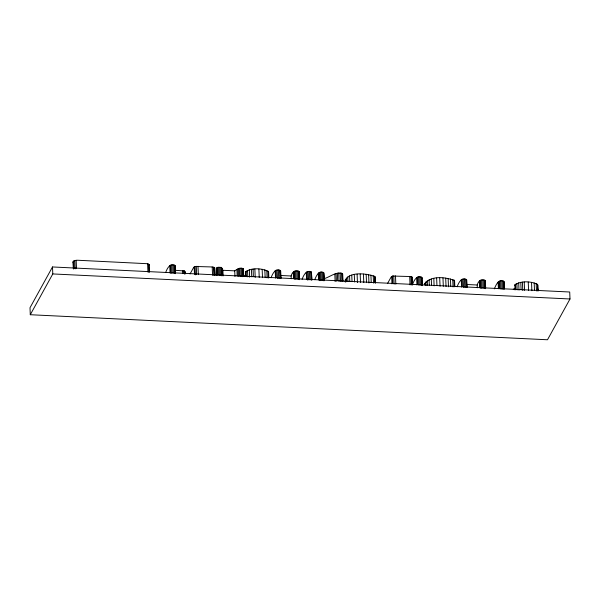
<?xml version="1.0" encoding="UTF-8"?>
<svg xmlns="http://www.w3.org/2000/svg" width="600" height="600" viewBox="0 0 600 600"><rect width="100%" height="100%" fill="white"/><g stroke="black" fill="none" stroke-linecap="round" stroke-linejoin="round"><path stroke-width="0.9" d="M243.42 269.362L243.42 268.965C240.63 266.858 237.097 269.19 234.72 270.855L222.907 270.285L221.58 267.517L217.725 267.353L216.405 268.538L216.675 275.048M190.058 273.938L193.605 267.517L195.045 266.475L212.205 266.962L214.657 267.66L214.95 275.49M387.548 283.5L391.088 277.08L392.528 276.038L409.695 276.517L411.75 276.892L412.147 277.215L411.728 277.98M268.845 277.785L268.612 272.205L268.08 271.275C261.337 268.125 251.843 267.57 245.46 271.83L245.805 272.587M538.207 290.827L537.975 285.248L537.442 284.317C530.7 281.168 521.197 280.612 514.822 284.865L515.168 285.63M184.965 273.51L184.567 270.99L174.757 270.27M73.365 268.8L73.155 261.48L74.835 260.49L77.528 260.235L147.593 263.722L149.197 264.548L149.512 271.987M149.145 265.155L149.197 264.548M271.043 277.8C272.49 273.938 275.22 267.96 280.305 270.42L280.83 278.032M299.145 272.423L298.897 271.32C295.327 269.565 291.847 272.317 291.135 275.985L291.248 278.775M314.752 279.69C316.2 276.075 318.683 270.127 323.587 272.498L324.082 280.035M457.11 286.808C458.558 282.945 461.287 276.968 466.38 279.428L466.897 287.04M485.213 281.43L484.972 280.327C481.403 278.58 477.915 281.332 477.202 285L477.322 287.79M421.965 278.37L421.725 277.26C416.64 274.822 413.895 280.778 412.455 284.647M165.66 272.535C167.04 268.665 169.845 262.905 174.847 265.305L175.358 272.925M494.362 288.862C495.893 284.993 498.548 278.745 503.76 281.235L504.143 286.058M345 281.782C347.377 270.855 367.237 273.375 375.045 276.653L375.105 282.945M342.525 274.62L342.36 273.45C335.647 271.38 329.55 277.485 323.377 278.873M424.41 284.43C430.335 275.048 445.56 277.065 454.567 280.5L454.8 286.08M52.5 266.962L30 307.748L30.293 314.722L547.5 339.765L570 298.98L569.707 292.005L52.5 266.962L52.793 273.938L30.293 314.722M302.085 279.3C303.525 275.43 306.278 269.475 311.362 271.92L312.045 279.832M184.89 271.65L184.605 273.862M243.915 276.233L245.257 275.528M513.278 289.275L514.62 288.57M280.245 275.46L291.135 275.985M466.312 284.468L477.202 285M52.793 273.938L570 298.98M73.088 262.29L73.62 263.377M216.405 268.538L216.675 269.257M537.885 289.043L537.96 290.903M537.442 284.317L537.713 290.827M536.175 283.5L536.49 290.94M534.18 282.832L534.495 290.265M531.518 282.337L531.87 290.707M528.24 282.06L528.585 290.43M524.22 282.03L524.572 290.4M522.435 282.15L522.787 290.52M520.785 282.36L521.1 289.8M518.692 282.81L519.007 290.25M516.885 283.433L517.162 289.942M515.535 284.145L515.775 289.725M514.822 284.865L514.987 289.92M504.127 281.7L504.442 289.14M503.76 281.235L504.075 288.675M502.972 280.928L503.325 289.298M501.855 280.785L502.207 289.155M500.618 280.815L500.97 289.185M499.53 281.032L499.838 288.472M498.668 281.445L498.982 288.885M498.12 282.053L498.39 288.562M485.347 280.8L485.662 288.24M484.972 280.327L485.317 288.697M484.162 280.013L484.515 288.382M483.022 279.87L483.375 288.24M481.778 279.9L482.13 288.27M480.705 280.125L481.058 288.495M479.865 280.538L480.18 287.978M479.325 281.145L479.603 287.655M466.755 279.9L467.07 287.34M466.38 279.428L466.688 286.868M465.57 279.112L465.923 287.483M464.43 278.97L464.783 287.34M463.185 279L463.537 287.37M462.112 279.225L462.428 286.665M461.272 279.638L461.588 287.077M454.515 284.002L454.635 286.793M454.028 279.99L454.298 286.5M452.752 279.51L453.067 286.95M450.435 278.903L450.75 286.343M448.132 278.445L448.485 286.815M445.695 278.13L446.04 286.5M442.965 277.928L443.31 286.298M439.702 277.875L440.055 286.245M436.635 278.04L436.942 285.48M433.808 278.415L434.115 285.855M431.287 278.993L431.558 285.502M429.097 279.765L429.33 285.345M427.268 280.725L427.463 285.375M425.842 281.85L426 285.57M424.868 283.14L424.942 285M422.1 277.733L422.415 285.173M421.725 277.26L422.077 285.63M420.923 276.952L421.275 285.322M419.768 276.81L420.12 285.18M418.567 276.84L418.912 285.21M417.48 277.065L417.795 284.505M416.625 277.478L416.933 284.918M412.147 277.215L412.433 285.053M411.75 276.892L412.058 284.325M411.923 282.63L411.998 284.49M410.933 276.645L411.278 285.015M409.695 276.517L410.04 284.888M395.482 275.835L395.827 284.205M393.78 275.835L394.132 284.205M392.528 276.038L392.842 283.478M391.658 276.442L391.965 283.882M375.045 276.653L375.315 283.163M374.498 276.142L374.775 282.653M373.23 275.663L373.538 283.103M370.913 275.048L371.22 282.487M368.61 274.597L368.955 282.968M366.165 274.275L366.517 282.645M363.435 274.08L363.788 282.45M360.18 274.028L360.532 282.397M357.105 274.192L357.457 282.562M354.278 274.567L354.593 282.007M351.757 275.145L352.035 281.655M349.567 275.918L349.8 281.498M347.737 276.877L347.933 281.528M346.32 278.002L346.47 281.722M345.345 279.285L345.457 282.075M342.69 273.945L343.005 281.385M342.36 273.45L342.668 280.89M341.52 273.112L341.873 281.483M340.185 272.955L340.538 281.325M338.707 272.978L339.06 281.347M337.365 273.202L337.673 280.642M336.082 273.608L336.39 281.048M334.83 274.103L335.145 281.543M323.94 272.94L324.248 280.38M323.587 272.498L323.94 280.868M322.845 272.197L323.197 280.567M321.788 272.062L322.14 280.433M320.618 272.093L320.97 280.462M319.605 272.31L319.95 280.68M318.81 272.7L319.118 280.14M318.3 273.263L318.577 279.772M311.362 271.92L311.707 280.29M310.553 271.612L310.905 279.983M309.405 271.462L309.75 279.832M308.197 271.5L308.55 279.87M307.118 271.718L307.462 280.087M306.255 272.13L306.562 279.57M299.28 271.785L299.595 279.225M298.897 271.32L299.25 279.69M298.095 271.005L298.447 279.375M296.955 270.862L297.308 279.233M295.71 270.892L296.062 279.263M294.638 271.118L294.99 279.487M293.798 271.53L294.112 278.97M293.257 272.138L293.535 278.647M280.688 270.885L281.002 278.325M280.305 270.42L280.62 277.86M279.502 270.105L279.855 278.475M278.362 269.962L278.715 278.332M277.118 269.993L277.47 278.362M276.045 270.218L276.353 277.657M275.205 270.63L275.52 278.07M268.485 275.07L268.605 277.86M268.08 271.275L268.35 277.785M266.812 270.457L267.127 277.897M264.825 269.79L265.132 277.23M262.155 269.295L262.507 277.665M258.877 269.017L259.23 277.388M254.865 268.987L255.218 277.358M253.072 269.108L253.388 276.548M251.423 269.317L251.737 276.757M249.33 269.767L249.645 277.207M247.522 270.39L247.8 276.9M246.18 271.103L246.413 276.683M245.46 271.83L245.655 276.48M243.42 268.965L243.735 276.405M242.985 268.59L243.292 276.03M242.19 268.298L242.542 276.668M241.132 268.163L241.485 276.525M239.895 268.2L240.24 276.57M238.913 268.425L239.228 275.865M237.907 268.905L238.215 276.345M236.903 269.49L237.173 275.993M234.72 270.855L234.952 276.435M222.907 270.285L223.14 275.865M222.33 268.748L222.6 275.257M221.58 267.517L221.933 275.888M220.95 267.255L221.303 275.625M219.87 267.127L220.215 275.498M218.775 267.157L219.127 275.528M217.725 267.353L218.04 274.793M216.9 267.668L217.208 275.108M216.472 268.043L216.788 275.483M214.657 267.66L214.972 275.093M214.26 267.33L214.575 274.77M213.442 267.082L213.795 275.452M212.205 266.962L212.558 275.325M197.993 266.272L198.345 274.642M196.298 266.272L196.642 274.642M195.045 266.475L195.397 274.845M194.167 266.88L194.483 274.32M184.92 271.29L185.032 274.08M184.567 270.99L184.68 273.78M183.825 270.772L183.938 273.562M182.692 270.66L182.805 273.45M175.222 265.778L175.53 273.218M174.847 265.305L175.2 273.675M174.053 264.998L174.405 273.368M172.928 264.855L173.28 273.225M171.69 264.885L172.042 273.255M170.602 265.103L170.955 273.472M169.74 265.515L170.055 272.955M148.613 264.06L148.965 272.43M147.593 263.722L147.945 272.093M76.17 260.265L76.515 268.635M74.835 260.49L75.188 268.86M73.762 260.895L74.07 268.335M73.155 261.48L73.47 268.92"/></g></svg>
